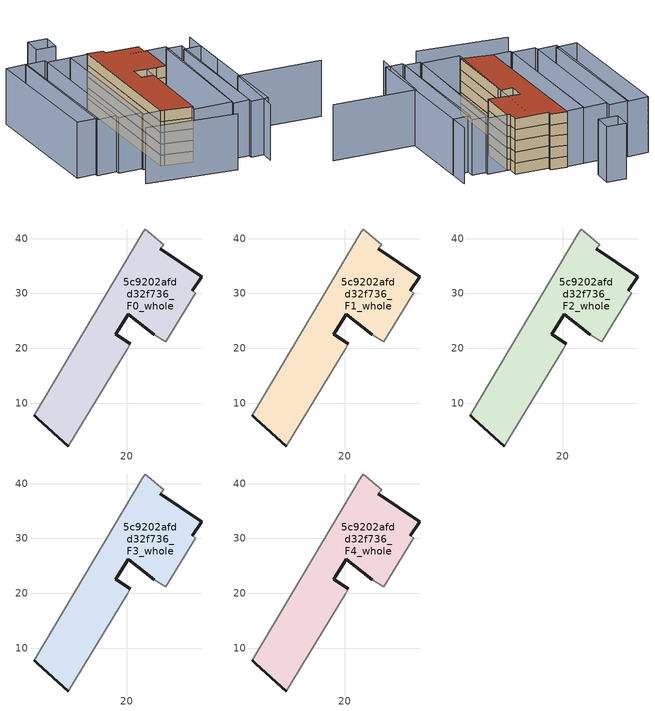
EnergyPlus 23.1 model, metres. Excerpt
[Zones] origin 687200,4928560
5c9202afdd32f736_F0_whole
 floor ground (EU_floor_Construction): 26.71,38.91 26.04,38.11 33.63,33.03 31.93,30.49 32.52,30.11 27.05,21.2 25.01,22.48 20.26,26.23 17.95,22.63 20.63,20.84 20.07,19.82 9.37,2.26 3.8,7.23 3.13,7.82 23,41.25 23.3,41.73 z0
 wall outside (EU_wall_Construction): 31.93,30.49 33.63,33.03 26.04,38.11 / 3.13,7.82 3.8,7.23 9.37,2.26 / 20.63,20.84 17.95,22.63 20.26,26.23 25.01,22.48 z0:3
 wall adiabatic (EU_wall_Construction): 26.04,38.11 26.71,38.91 23.3,41.73 23,41.25 3.13,7.82 / 9.37,2.26 20.07,19.82 20.63,20.84 / 25.01,22.48 27.05,21.2 32.52,30.11 31.93,30.49 z0:3
5c9202afdd32f736_F1_whole
 floor to 5c9202afdd32f736_F0_whole (EU_floor_Construction): 26.71,38.91 26.04,38.11 33.63,33.03 31.93,30.49 32.52,30.11 27.05,21.2 25.01,22.48 20.26,26.23 17.95,22.63 20.63,20.84 20.07,19.82 9.37,2.26 3.8,7.23 3.13,7.82 23,41.25 23.3,41.73 z3
 wall outside (EU_wall_Construction): 31.93,30.49 33.63,33.03 26.04,38.11 / 3.13,7.82 3.8,7.23 9.37,2.26 / 20.63,20.84 17.95,22.63 20.26,26.23 25.01,22.48 z3:6
 wall adiabatic (EU_wall_Construction): 26.04,38.11 26.71,38.91 23.3,41.73 23,41.25 3.13,7.82 / 9.37,2.26 20.07,19.82 20.63,20.84 / 25.01,22.48 27.05,21.2 32.52,30.11 31.93,30.49 z3:6
5c9202afdd32f736_F2_whole
 floor to 5c9202afdd32f736_F1_whole (EU_floor_Construction): 26.71,38.91 26.04,38.11 33.63,33.03 31.93,30.49 32.52,30.11 27.05,21.2 25.01,22.48 20.26,26.23 17.95,22.63 20.63,20.84 20.07,19.82 9.37,2.26 3.8,7.23 3.13,7.82 23,41.25 23.3,41.73 z6
 wall outside (EU_wall_Construction): 31.93,30.49 33.63,33.03 26.04,38.11 / 3.13,7.82 3.8,7.23 9.37,2.26 / 20.63,20.84 17.95,22.63 20.26,26.23 25.01,22.48 z6:9
 wall adiabatic (EU_wall_Construction): 26.04,38.11 26.71,38.91 23.3,41.73 23,41.25 3.13,7.82 / 9.37,2.26 20.07,19.82 20.63,20.84 / 25.01,22.48 27.05,21.2 32.52,30.11 31.93,30.49 z6:9
5c9202afdd32f736_F3_whole
 floor to 5c9202afdd32f736_F2_whole (EU_floor_Construction): 26.71,38.91 26.04,38.11 33.63,33.03 31.93,30.49 32.52,30.11 27.05,21.2 25.01,22.48 20.26,26.23 17.95,22.63 20.63,20.84 20.07,19.82 9.37,2.26 3.8,7.23 3.13,7.82 23,41.25 23.3,41.73 z9
 wall outside (EU_wall_Construction): 31.93,30.49 33.63,33.03 26.04,38.11 / 3.13,7.82 3.8,7.23 9.37,2.26 / 20.63,20.84 17.95,22.63 20.26,26.23 25.01,22.48 z9:12
 wall adiabatic (EU_wall_Construction): 26.04,38.11 26.71,38.91 23.3,41.73 23,41.25 3.13,7.82 / 9.37,2.26 20.07,19.82 20.63,20.84 / 25.01,22.48 27.05,21.2 32.52,30.11 31.93,30.49 z9:12
5c9202afdd32f736_F4_whole
 floor to 5c9202afdd32f736_F3_whole (EU_floor_Construction): 26.71,38.91 26.04,38.11 33.63,33.03 31.93,30.49 32.52,30.11 27.05,21.2 25.01,22.48 20.26,26.23 17.95,22.63 20.63,20.84 20.07,19.82 9.37,2.26 3.8,7.23 3.13,7.82 23,41.25 23.3,41.73 z12
 wall outside (EU_wall_Construction): 31.93,30.49 33.63,33.03 26.04,38.11 / 3.13,7.82 3.8,7.23 9.37,2.26 / 20.63,20.84 17.95,22.63 20.26,26.23 25.01,22.48 z12:15
 wall adiabatic (EU_wall_Construction): 26.04,38.11 26.71,38.91 23.3,41.73 23,41.25 3.13,7.82 / 9.37,2.26 20.07,19.82 20.63,20.84 / 25.01,22.48 27.05,21.2 32.52,30.11 31.93,30.49 z12:15
 roof outside (EU_roof_Construction): 27.05,21.2 32.52,30.11 31.93,30.49 33.63,33.03 26.04,38.11 26.71,38.91 23.3,41.73 23,41.25 3.13,7.82 3.8,7.23 9.37,2.26 20.07,19.82 20.63,20.84 17.95,22.63 20.26,26.23 25.01,22.48 z15
shading: -7.89,5.42 11.44,-9.35 / 20.5,-13.07 31.24,2.95 / 31.24,2.95 49.99,-9.61 / 37.51,12.75 45.1,25.32 / 19.66,-8.14 38.02,22.68 / 38.02,22.68 42.06,20.27 / 42.06,20.27 23.69,-10.54 / 23.69,-10.54 19.66,-8.14 / 39.76,24.36 20.13,-7.34 / 20.13,-7.34 16.47,-5.08 / 16.47,-5.08 36.1,26.62 / 36.1,26.62 39.76,24.36 / 37.1,27.17 16.87,-4.43 / 16.87,-4.43 8.13,1.16 / 8.13,1.16 28.36,32.77 / 28.36,32.77 37.1,27.17 / 23.06,41.35 3.13,7.82 / 3.13,7.82 -1.05,10.3 / -1.05,10.3 18.88,43.83 / 18.88,43.83 23.06,41.35 / 18.99,43.87 -0.56,11.12 / -0.56,11.12 -6.03,14.38 / -6.03,14.38 13.52,47.13 / 13.52,47.13 18.99,43.87 / 14.18,48.24 -5.38,15.41 / -5.38,15.41 -9.92,18.12 / -9.92,18.12 9.64,50.94 / 9.64,50.94 14.18,48.24 / 9.91,50.95 -8.96,18.62 / -8.96,18.62 -13.86,21.48 / -13.86,21.48 5.01,53.81 / 5.01,53.81 9.91,50.95 / 21.57,57.71 25.97,54.76 / 25.97,54.76 23.2,50.63 / 23.2,50.63 18.8,53.59 / 18.8,53.59 21.57,57.71 z0:15
[Building]
EU S2 Campaign: North Axis=0; Terrain=City; Solar Distribution=FullExterior
[Site:Location]
Bologna: Latitude=44.5; Longitude=11.25; Time Zone=1; Elevation=37
[SizingPeriod:WeatherFileDays]
AnnualSizingPeriod: Begin Month=1; Begin Day of Month=1; End Month=12; End Day of Month=31; Day of Week for Start Day=Monday; Use Weather File Daylight Saving Period=No; Use Weather File Rain and Snow Indicators=No
[MATERIAL]
EU_InternalMass_Material: Roughness=MediumRough; Thickness=0.1; Conductivity=1; Density=1800; Specific Heat=900; Thermal Absorptance=0.9; Solar Absorptance=0.7; Visible Absorptance=0.7
[MATERIAL:NOMASS] Roughness=MediumRough; Thermal Absorptance=0.9; Solar Absorptance=0.7; Visible Absorptance=0.7
Name | Thermal Resistance
EU_wall_NoMass | 0.905828
EU_roof_NoMass | 0.37593
EU_floor_NoMass | 0.67114
[CONSTRUCTION]
EU_wall_Construction: EU_wall_NoMass
EU_roof_Construction: EU_roof_NoMass
EU_floor_Construction: EU_floor_NoMass
EU_InternalMass_Construction: EU_InternalMass_Material
[ZONE] Type=1; Multiplier=1; Ceiling Height=autocalculate; Floor Area=autocalculate; Part of Total Floor Area=Yes
Name | Volume
5c9202afdd32f736_F0_whole | 1157.81
5c9202afdd32f736_F1_whole; 5c9202afdd32f736_F2_whole; 5c9202afdd32f736_F3_whole; 5c9202afdd32f736_F4_whole | 1157.82
[INTERNALMASS] Construction=EU_InternalMass_Construction; Surface Area=372.614
Name | Zone or ZoneList
5c9202afdd32f736_F0_whole_EU_InternalMass | 5c9202afdd32f736_F0_whole
5c9202afdd32f736_F1_whole_EU_InternalMass | 5c9202afdd32f736_F1_whole
5c9202afdd32f736_F2_whole_EU_InternalMass | 5c9202afdd32f736_F2_whole
5c9202afdd32f736_F3_whole_EU_InternalMass | 5c9202afdd32f736_F3_whole
5c9202afdd32f736_F4_whole_EU_InternalMass | 5c9202afdd32f736_F4_whole
[OTHEREQUIPMENT] Fuel Type=Electricity; Design Level Calculation Method=Watts/Area; Power per Zone Floor Area=1; Fraction Latent=0; Fraction Radiant=0; Fraction Lost=0; Carbon Dioxide Generation Rate=0; EndUse Subcategory=EU_Step8_InternalGains
Name | Zone or ZoneList or Space or SpaceList | Schedule
EU_Step8_InternalGain_5c9202afdd32f736_F0_whole_f000 | 5c9202afdd32f736_F0_whole | EU_Step8_GainSchedule_5c9202afdd32f736_F0_whole_f000
EU_Step8_InternalGain_5c9202afdd32f736_F1_whole_f000 | 5c9202afdd32f736_F1_whole | EU_Step8_GainSchedule_5c9202afdd32f736_F1_whole_f000
EU_Step8_InternalGain_5c9202afdd32f736_F2_whole_f000 | 5c9202afdd32f736_F2_whole | EU_Step8_GainSchedule_5c9202afdd32f736_F2_whole_f000
EU_Step8_InternalGain_5c9202afdd32f736_F3_whole_f000 | 5c9202afdd32f736_F3_whole | EU_Step8_GainSchedule_5c9202afdd32f736_F3_whole_f000
EU_Step8_InternalGain_5c9202afdd32f736_F4_whole_f000 | 5c9202afdd32f736_F4_whole | EU_Step8_GainSchedule_5c9202afdd32f736_F4_whole_f000
[ZONEVENTILATION:DESIGNFLOWRATE] Schedule=EU_AlwaysOn; Design Flow Rate Calculation Method=AirChanges/Hour; Air Changes per Hour=0.73129; Ventilation Type=Natural; Fan Pressure Rise=0; Fan Total Efficiency=1; Constant Term Coefficient=1; Temperature Term Coefficient=0; Velocity Term Coefficient=0; Velocity Squared Term Coefficient=0; Minimum Indoor Temperature=-100; Maximum Indoor Temperature=100; Delta Temperature=-100; Minimum Outdoor Temperature=-100; Maximum Outdoor Temperature=100; Maximum Wind Speed=40
Name | Zone or ZoneList or Space or SpaceList
EU_ConstantAir_5c9202afdd32f736_F0_whole | 5c9202afdd32f736_F0_whole
EU_ConstantAir_5c9202afdd32f736_F1_whole | 5c9202afdd32f736_F1_whole
EU_ConstantAir_5c9202afdd32f736_F2_whole | 5c9202afdd32f736_F2_whole
EU_ConstantAir_5c9202afdd32f736_F3_whole | 5c9202afdd32f736_F3_whole
EU_ConstantAir_5c9202afdd32f736_F4_whole | 5c9202afdd32f736_F4_whole
[HVACTEMPLATE:THERMOSTAT] Constant Heating Setpoint=20; Constant Cooling Setpoint=50
EU_HeatOnly_5c9202afdd32f736_F0_whole; EU_HeatOnly_5c9202afdd32f736_F1_whole; EU_HeatOnly_5c9202afdd32f736_F2_whole; EU_HeatOnly_5c9202afdd32f736_F3_whole; EU_HeatOnly_5c9202afdd32f736_F4_whole
[HVACTEMPLATE:ZONE:IDEALLOADSAIRSYSTEM] System Availability Schedule=EU_AlwaysOn; Maximum Heating Supply Air Temperature=50; Minimum Cooling Supply Air Temperature=13; Maximum Heating Supply Air Humidity Ratio=0.0156; Minimum Cooling Supply Air Humidity Ratio=0.0077; Heating Limit=NoLimit; Cooling Limit=NoLimit; Heating Availability Schedule=EU_AlwaysOn; Cooling Availability Schedule=EU_CoolingOff; Dehumidification Control Type=ConstantSensibleHeatRatio; Cooling Sensible Heat Ratio=0.7; Dehumidification Setpoint=60; Humidification Control Type=None; Humidification Setpoint=30; Outdoor Air Method=None; Outdoor Air Flow Rate per Person=0.00944; Outdoor Air Flow Rate per Zone Floor Area=0; Outdoor Air Flow Rate per Zone=0; Demand Controlled Ventilation Type=None; Outdoor Air Economizer Type=NoEconomizer; Heat Recovery Type=None; Sensible Heat Recovery Effectiveness=0.7; Latent Heat Recovery Effectiveness=0.65
Name | Template Thermostat
5c9202afdd32f736_F0_whole | EU_HeatOnly_5c9202afdd32f736_F0_whole
5c9202afdd32f736_F1_whole | EU_HeatOnly_5c9202afdd32f736_F1_whole
5c9202afdd32f736_F2_whole | EU_HeatOnly_5c9202afdd32f736_F2_whole
5c9202afdd32f736_F3_whole | EU_HeatOnly_5c9202afdd32f736_F3_whole
5c9202afdd32f736_F4_whole | EU_HeatOnly_5c9202afdd32f736_F4_whole
[SIZING:ZONE] Zone Cooling Design Supply Air Temperature Input Method=SupplyAirTemperature; Zone Cooling Design Supply Air Temperature=13; Zone Heating Design Supply Air Temperature Input Method=SupplyAirTemperature; Zone Heating Design Supply Air Temperature=50; Zone Cooling Design Supply Air Humidity Ratio=0.008; Zone Heating Design Supply Air Humidity Ratio=0.008; Cooling Design Air Flow Method=DesignDay; Cooling Design Air Flow Rate=0; Cooling Minimum Air Flow per Zone Floor Area=0.000762; Cooling Minimum Air Flow=0; Cooling Minimum Air Flow Fraction=0.2; Heating Design Air Flow Method=DesignDay; Heating Design Air Flow Rate=0; Heating Maximum Air Flow per Zone Floor Area=0.002032; Heating Maximum Air Flow=0.141576; Heating Maximum Air Flow Fraction=0.3; Account for Dedicated Outdoor Air System=No; Dedicated Outdoor Air System Control Strategy=NeutralSupplyAir; Dedicated Outdoor Air Low Setpoint Temperature for Design=autosize; Dedicated Outdoor Air High Setpoint Temperature for Design=autosize; Zone Load Sizing Method=Sensible Load Only No Latent Load; Zone Latent Cooling Design Supply Air Humidity Ratio Input Method=HumidityRatioDifference; Zone Cooling Design Supply Air Humidity Ratio Difference=0.005; Zone Latent Heating Design Supply Air Humidity Ratio Input Method=HumidityRatioDifference; Zone Humidification Design Supply Air Humidity Ratio Difference=0.005
5c9202afdd32f736_F0_whole; 5c9202afdd32f736_F1_whole; 5c9202afdd32f736_F2_whole; 5c9202afdd32f736_F3_whole; 5c9202afdd32f736_F4_whole
[SCHEDULE:CONSTANT]
Name | Hourly Value
EU_AlwaysOn | 1
EU_CoolingOff | 0
[SCHEDULE:FILE] Column Number=1; Rows to Skip at Top=0; Number of Hours of Data=8760; Column Separator=Comma; Interpolate to Timestep=No; Minutes per Item=60; Adjust Schedule for Daylight Savings=Yes
Name | File
EU_Step8_GainSchedule_5c9202afdd32f736_F0_whole_f000 | ../../schedules/5c9202afdd32f736/5c9202afdd32f736_F0_whole_f000_gain.csv
EU_Step8_GainSchedule_5c9202afdd32f736_F1_whole_f000 | ../../schedules/5c9202afdd32f736/5c9202afdd32f736_F1_whole_f000_gain.csv
EU_Step8_GainSchedule_5c9202afdd32f736_F2_whole_f000 | ../../schedules/5c9202afdd32f736/5c9202afdd32f736_F2_whole_f000_gain.csv
EU_Step8_GainSchedule_5c9202afdd32f736_F3_whole_f000 | ../../schedules/5c9202afdd32f736/5c9202afdd32f736_F3_whole_f000_gain.csv
EU_Step8_GainSchedule_5c9202afdd32f736_F4_whole_f000 | ../../schedules/5c9202afdd32f736/5c9202afdd32f736_F4_whole_f000_gain.csv
